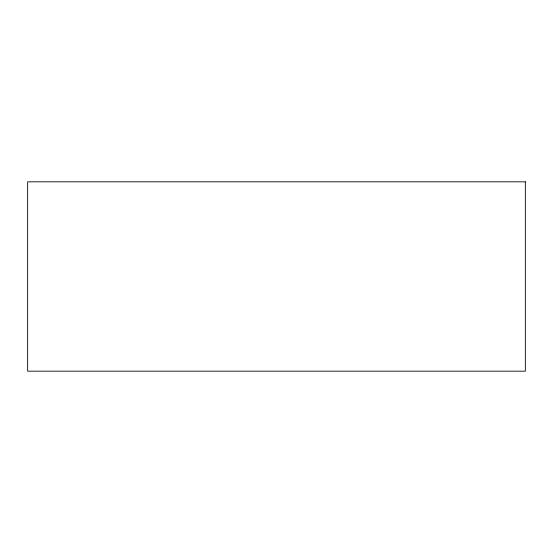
<?xml version="1.0" encoding="UTF-8"?>
<svg xmlns="http://www.w3.org/2000/svg" width="553" height="553" viewBox="0 0 553 553"><rect width="100%" height="100%" fill="white"/><g stroke="black" fill="none" stroke-linecap="round" stroke-linejoin="round"><path stroke-width="0.83" d="M525.35 181.826L27.65 181.826L27.65 371.174L525.35 371.174L525.35 181.826"/></g></svg>
